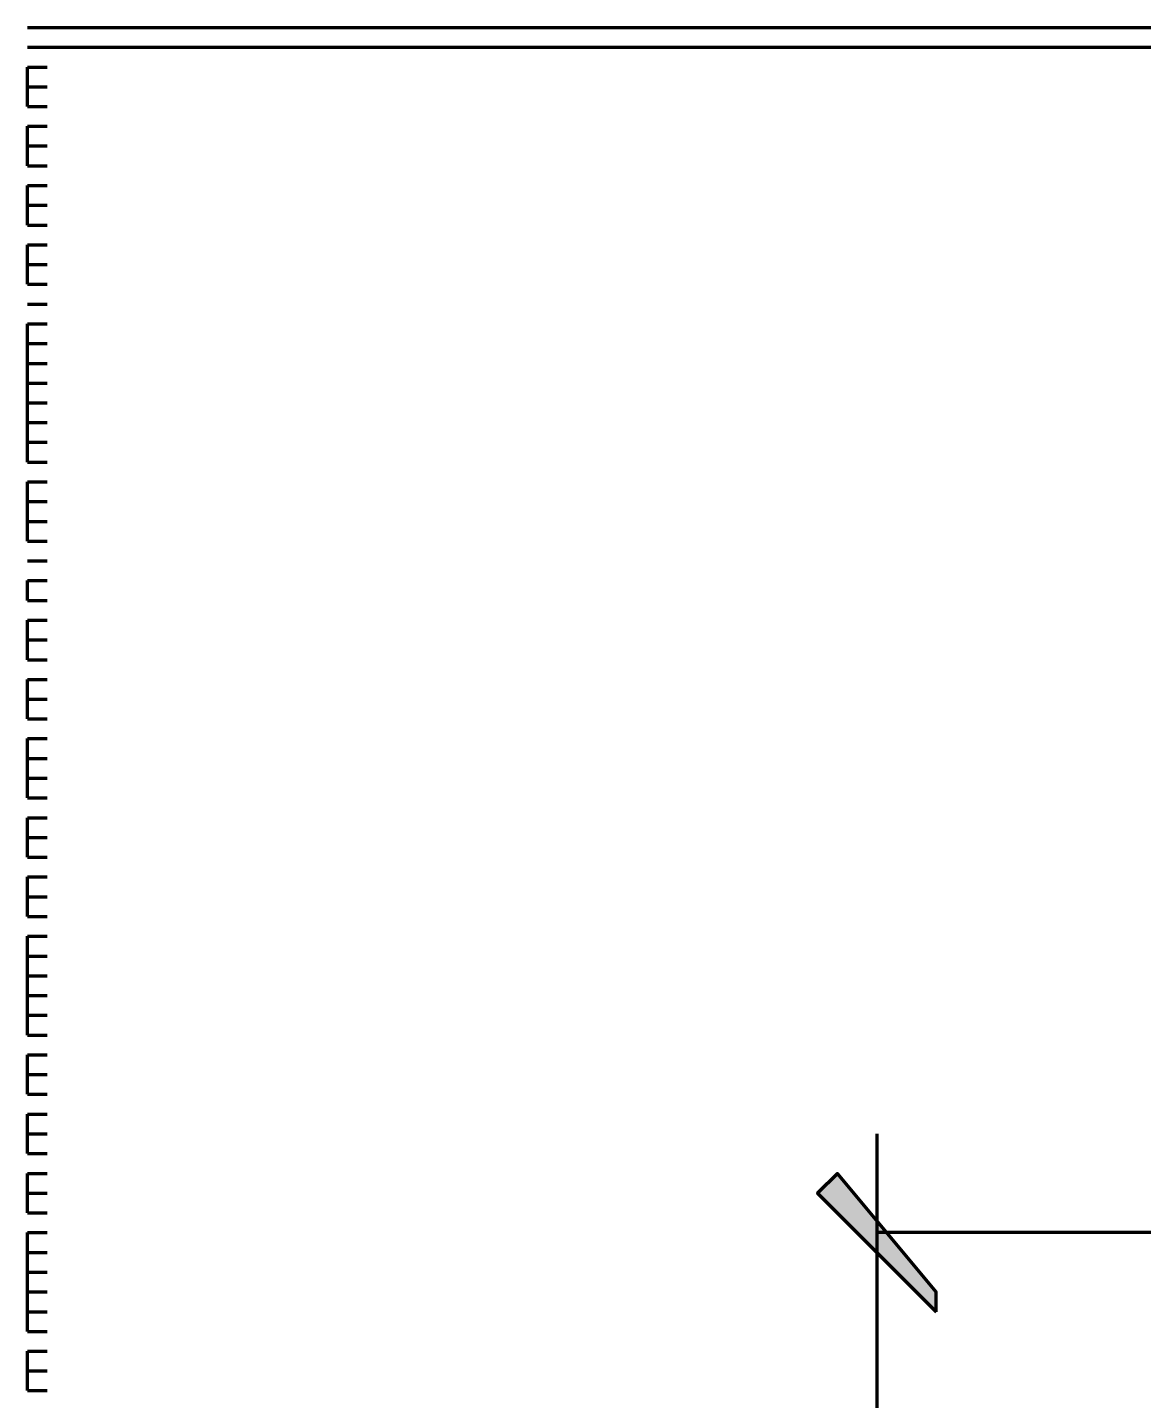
# Model space of a CAD drawing. Header units: inches. Extents: x 16 to 776, y 37 to 575.
# Drawn here: x 245.83 to 255.25, y 387.08 to 398.67 of the extents above; entities that cross this region are included whole.
import ezdxf

# ---------------------------------------------------------------- set-up
doc = ezdxf.new("R2010")
doc.units = ezdxf.units.IN
doc.header["$MEASUREMENT"] = 0
doc.layers.add('H', color=7, linetype='CONTINUOUS', lineweight=100)
doc.layers.add('P', color=250, linetype='CONTINUOUS', lineweight=100)

msp = doc.modelspace()

# ---------------------------------------------------------------- hatches: boundary and pattern name
at = {"layer": 'H', "linetype": 'Continuous'}
for points in [[(253.5, 388), (252.5, 388.833), (252.667, 389)], [(253.5, 387.833), (253.5, 388), (252.5, 388.833)]]:
    msp.add_hatch(color=0, dxfattribs=at).paths.add_polyline_path(points)

# ---------------------------------------------------------------- linework, layer by layer
at = {"layer": 'P', "color": 0, "linetype": 'Continuous'}
for points in [[(245.833, 398.667), (246, 398.667)], [(245.833, 398.667), (245.833, 398.667)], [(245.833, 398.667), (246, 398.667)], [(245.833, 398.667), (246, 398.667)], [(245.833, 398.667), (245.833, 398.667)], [(245.833, 398.667), (246, 398.667)], [(245.833, 398.667), (245.833, 398.667)], [(246, 398.667), (246.167, 398.667)], [(246, 398.667), (246.167, 398.667)], [(246.167, 398.667), (246.167, 398.667)], [(246.167, 398.667), (246.333, 398.667)], [(246.167, 398.667), (246.167, 398.667)], [(246.167, 398.667), (246.333, 398.667)], [(246.167, 398.667), (246.167, 398.667)], [(246.167, 398.667), (246.333, 398.667)], [(246.333, 398.667), (246.5, 398.667)], [(246.333, 398.667), (246.5, 398.667)], [(246.5, 398.667), (246.667, 398.667)], [(246.5, 398.667), (246.667, 398.667)], [(246.667, 398.667), (246.667, 398.667)], [(246.667, 398.667), (246.833, 398.667)], [(246.667, 398.667), (246.667, 398.667)], [(246.667, 398.667), (246.833, 398.667)], [(246.667, 398.667), (246.667, 398.667)], [(246.667, 398.667), (246.833, 398.667)], [(246.833, 398.667), (247, 398.667)], [(246.833, 398.667), (247, 398.667)], [(247, 398.667), (247, 398.667)], [(247, 398.667), (247.167, 398.667)], [(247, 398.667), (247, 398.667)], [(247, 398.667), (247.167, 398.667)], [(247, 398.667), (247.167, 398.667)], [(247.167, 398.667), (247.333, 398.667)], [(247.167, 398.667), (247.333, 398.667)], [(247.167, 398.667), (247.333, 398.667)], [(247.333, 398.667), (247.5, 398.667)], [(247.333, 398.667), (247.5, 398.667)], [(247.5, 398.667), (247.5, 398.667)], [(247.5, 398.667), (247.667, 398.667)], [(247.5, 398.667), (247.5, 398.667)], [(247.5, 398.667), (247.667, 398.667)], [(247.5, 398.667), (247.667, 398.667)], [(247.667, 398.667), (247.833, 398.667)], [(247.667, 398.667), (247.833, 398.667)], [(247.667, 398.667), (247.833, 398.667)], [(247.833, 398.667), (248, 398.667)], [(247.833, 398.667), (248, 398.667)], [(248, 398.667), (248, 398.667)], [(248, 398.667), (248.167, 398.667)], [(248, 398.667), (248, 398.667)], [(248, 398.667), (248.167, 398.667)], [(248.167, 398.667), (248.333, 398.667)], [(248.167, 398.667), (248.333, 398.667)], [(248.333, 398.667), (248.333, 398.667)], [(248.333, 398.667), (248.5, 398.667)], [(248.333, 398.667), (248.333, 398.667)], [(248.333, 398.667), (248.5, 398.667)], [(248.5, 398.667), (248.667, 398.667)], [(248.5, 398.667), (248.667, 398.667)], [(248.667, 398.667), (248.833, 398.667)], [(248.667, 398.667), (248.833, 398.667)], [(248.833, 398.667), (248.833, 398.667)], [(248.833, 398.667), (249, 398.667)], [(248.833, 398.667), (248.833, 398.667)], [(248.833, 398.667), (249, 398.667)], [(249, 398.667), (249.167, 398.667)], [(249, 398.667), (249.167, 398.667)], [(249.167, 398.667), (249.167, 398.667)], [(249.167, 398.667), (249.333, 398.667)], [(249.167, 398.667), (249.167, 398.667)], [(249.167, 398.667), (249.333, 398.667)], [(249.333, 398.667), (249.5, 398.667)], [(249.333, 398.667), (249.5, 398.667)], [(249.5, 398.667), (249.667, 398.667)], [(249.5, 398.667), (249.667, 398.667)], [(249.667, 398.667), (249.667, 398.667)], [(249.667, 398.667), (249.833, 398.667)], [(249.667, 398.667), (249.667, 398.667)], [(249.667, 398.667), (249.833, 398.667)], [(249.833, 398.667), (250, 398.667)], [(249.833, 398.667), (250, 398.667)], [(250, 398.667), (250, 398.667)], [(250, 398.667), (250.167, 398.667)], [(250, 398.667), (250, 398.667)], [(250, 398.667), (250.167, 398.667)], [(250.167, 398.667), (250.333, 398.667)], [(250.167, 398.667), (250.333, 398.667)], [(250.333, 398.667), (250.5, 398.667)], [(250.333, 398.667), (250.5, 398.667)], [(250.5, 398.667), (250.5, 398.667)], [(250.5, 398.667), (250.667, 398.667)], [(250.5, 398.667), (250.5, 398.667)], [(250.5, 398.667), (250.667, 398.667)], [(250.667, 398.667), (250.833, 398.667)], [(250.667, 398.667), (250.833, 398.667)], [(250.833, 398.667), (251, 398.667)], [(250.833, 398.667), (251, 398.667)], [(251, 398.667), (251, 398.667)], [(251, 398.667), (251.167, 398.667)], [(251, 398.667), (251, 398.667)], [(251, 398.667), (251.167, 398.667)], [(251.167, 398.667), (251.333, 398.667)], [(251.167, 398.667), (251.333, 398.667)], [(251.333, 398.667), (251.333, 398.667)], [(251.333, 398.667), (251.5, 398.667)], [(251.333, 398.667), (251.333, 398.667)], [(251.333, 398.667), (251.5, 398.667)], [(251.5, 398.667), (251.667, 398.667)], [(251.5, 398.667), (251.667, 398.667)], [(251.667, 398.667), (251.833, 398.667)], [(251.667, 398.667), (251.833, 398.667)], [(251.833, 398.667), (251.833, 398.667)], [(251.833, 398.667), (252, 398.667)], [(251.833, 398.667), (251.833, 398.667)], [(251.833, 398.667), (252, 398.667)], [(252, 398.667), (252.167, 398.667)], [(252, 398.667), (252.167, 398.667)], [(252.167, 398.667), (252.167, 398.667)], [(252.167, 398.667), (252.333, 398.667)], [(252.167, 398.667), (252.167, 398.667)], [(252.167, 398.667), (252.333, 398.667)], [(252.333, 398.667), (252.5, 398.667)], [(252.333, 398.667), (252.5, 398.667)], [(252.5, 398.667), (252.667, 398.667)], [(252.5, 398.667), (252.667, 398.667)], [(252.667, 398.667), (252.667, 398.667)], [(252.667, 398.667), (252.833, 398.667)], [(252.667, 398.667), (252.667, 398.667)], [(252.667, 398.667), (252.833, 398.667)], [(252.833, 398.667), (253, 398.667)], [(252.833, 398.667), (253, 398.667)], [(253, 398.667), (253, 398.667)], [(253, 398.667), (253.167, 398.667)], [(253, 398.667), (253, 398.667)], [(253, 398.667), (253.167, 398.667)], [(253.167, 398.667), (253.333, 398.667)], [(253.167, 398.667), (253.333, 398.667)], [(253.333, 398.667), (253.5, 398.667)], [(253.333, 398.667), (253.5, 398.667)], [(253.5, 398.667), (253.5, 398.667)], [(253.5, 398.667), (253.667, 398.667)], [(253.5, 398.667), (253.5, 398.667)], [(253.5, 398.667), (253.667, 398.667)], [(253.667, 398.667), (253.833, 398.667)], [(253.667, 398.667), (253.833, 398.667)], [(253.833, 398.667), (254, 398.667)], [(253.833, 398.667), (254, 398.667)], [(253.833, 398.667), (254, 398.667)], [(254, 398.667), (254, 398.667)], [(254, 398.667), (254, 398.667)], [(254, 398.667), (254.167, 398.667)], [(254, 398.667), (254, 398.667)], [(254, 398.667), (254.167, 398.667)], [(254.167, 398.667), (254.333, 398.667)], [(254.167, 398.667), (254.333, 398.667)], [(254.333, 398.667), (254.333, 398.667)], [(254.333, 398.667), (254.5, 398.667)], [(254.333, 398.667), (254.333, 398.667)], [(254.333, 398.667), (254.5, 398.667)], [(254.333, 398.667), (254.5, 398.667)], [(254.5, 398.667), (254.667, 398.667)], [(254.5, 398.667), (254.667, 398.667)], [(254.5, 398.667), (254.667, 398.667)], [(254.667, 398.667), (254.833, 398.667)], [(254.667, 398.667), (254.833, 398.667)], [(254.833, 398.667), (254.833, 398.667)], [(254.833, 398.667), (255, 398.667)], [(254.833, 398.667), (254.833, 398.667)], [(254.833, 398.667), (255, 398.667)], [(254.833, 398.667), (255, 398.667)], [(255, 398.667), (255.167, 398.667)], [(255, 398.667), (255.167, 398.667)], [(255, 398.667), (255.167, 398.667)], [(255.167, 398.667), (255.167, 398.667)], [(255.167, 398.667), (255.333, 398.667)], [(255.167, 398.667), (255.167, 398.667)], [(255.167, 398.667), (255.333, 398.667)], [(245.833, 398.5), (245.833, 398.5)], [(245.833, 398.5), (246, 398.5)], [(245.833, 398.5), (245.833, 398.5)], [(245.833, 398.5), (246, 398.5)], [(245.833, 398.5), (246, 398.5)], [(245.833, 398.5), (246, 398.5)], [(245.833, 398.5), (245.833, 398.5)], [(245.833, 398.5), (246, 398.5)], [(245.833, 398.5), (245.833, 398.5)], [(245.833, 398.5), (245.833, 398.5)], [(245.833, 398.5), (246, 398.5)], [(245.833, 398.5), (245.833, 398.5)], [(245.833, 398.5), (246, 398.5)], [(246, 398.5), (246.167, 398.5)], [(246, 398.5), (246.167, 398.5)], [(246.167, 398.5), (246.167, 398.5)], [(246.167, 398.5), (246.167, 398.5)], [(246.167, 398.5), (246.333, 398.5)], [(246.167, 398.5), (246.167, 398.5)], [(246.167, 398.5), (246.333, 398.5)], [(246.167, 398.5), (246.333, 398.5)], [(246.167, 398.5), (246.333, 398.5)], [(246.333, 398.5), (246.5, 398.5)], [(246.333, 398.5), (246.5, 398.5)], [(246.333, 398.5), (246.5, 398.5)], [(246.5, 398.5), (246.667, 398.5)], [(246.5, 398.5), (246.667, 398.5)], [(246.667, 398.5), (246.667, 398.5)], [(246.667, 398.5), (246.667, 398.5)], [(246.667, 398.5), (246.833, 398.5)], [(246.667, 398.5), (246.667, 398.5)], [(246.667, 398.5), (246.833, 398.5)], [(246.667, 398.5), (246.833, 398.5)], [(246.667, 398.5), (246.833, 398.5)], [(246.833, 398.5), (247, 398.5)], [(246.833, 398.5), (247, 398.5)], [(246.833, 398.5), (247, 398.5)], [(247, 398.5), (247, 398.5)], [(247, 398.5), (247, 398.5)], [(247, 398.5), (247.167, 398.5)], [(247, 398.5), (247.167, 398.5)], [(247, 398.5), (247.167, 398.5)], [(247.167, 398.5), (247.333, 398.5)], [(247.167, 398.5), (247.333, 398.5)], [(247.167, 398.5), (247.333, 398.5)], [(247.167, 398.5), (247.333, 398.5)], [(247.333, 398.5), (247.5, 398.5)], [(247.333, 398.5), (247.5, 398.5)], [(247.333, 398.5), (247.5, 398.5)], [(247.5, 398.5), (247.5, 398.5)], [(247.5, 398.5), (247.5, 398.5)], [(247.5, 398.5), (247.667, 398.5)], [(247.5, 398.5), (247.667, 398.5)], [(247.5, 398.5), (247.667, 398.5)], [(247.667, 398.5), (247.833, 398.5)], [(247.667, 398.5), (247.833, 398.5)], [(247.667, 398.5), (247.833, 398.5)], [(247.667, 398.5), (247.833, 398.5)], [(247.833, 398.5), (248, 398.5)], [(247.833, 398.5), (248, 398.5)], [(247.833, 398.5), (248, 398.5)], [(248, 398.5), (248, 398.5)], [(248, 398.5), (248, 398.5)], [(248, 398.5), (248.167, 398.5)], [(248, 398.5), (248, 398.5)], [(248, 398.5), (248.167, 398.5)], [(248, 398.5), (248.167, 398.5)], [(248.167, 398.5), (248.333, 398.5)], [(248.167, 398.5), (248.333, 398.5)], [(248.333, 398.5), (248.333, 398.5)], [(248.333, 398.5), (248.333, 398.5)], [(248.333, 398.5), (248.5, 398.5)], [(248.333, 398.5), (248.333, 398.5)], [(248.333, 398.5), (248.5, 398.5)], [(248.333, 398.5), (248.5, 398.5)], [(248.5, 398.5), (248.667, 398.5)], [(248.5, 398.5), (248.667, 398.5)], [(248.5, 398.5), (248.667, 398.5)], [(248.667, 398.5), (248.833, 398.5)], [(248.667, 398.5), (248.833, 398.5)], [(248.833, 398.5), (248.833, 398.5)], [(248.833, 398.5), (248.833, 398.5)], [(248.833, 398.5), (249, 398.5)], [(248.833, 398.5), (248.833, 398.5)], [(248.833, 398.5), (249, 398.5)], [(248.833, 398.5), (249, 398.5)], [(249, 398.5), (249.167, 398.5)], [(249, 398.5), (249.167, 398.5)], [(249, 398.5), (249.167, 398.5)], [(249.167, 398.5), (249.167, 398.5)], [(249.167, 398.5), (249.167, 398.5)], [(249.167, 398.5), (249.333, 398.5)], [(249.167, 398.5), (249.333, 398.5)], [(249.167, 398.5), (249.333, 398.5)], [(249.333, 398.5), (249.5, 398.5)], [(249.333, 398.5), (249.5, 398.5)], [(249.333, 398.5), (249.5, 398.5)], [(249.5, 398.5), (249.667, 398.5)], [(249.5, 398.5), (249.667, 398.5)], [(249.5, 398.5), (249.667, 398.5)], [(249.667, 398.5), (249.667, 398.5)], [(249.667, 398.5), (249.667, 398.5)], [(249.667, 398.5), (249.833, 398.5)], [(249.667, 398.5), (249.833, 398.5)], [(249.667, 398.5), (249.833, 398.5)], [(249.833, 398.5), (250, 398.5)], [(249.833, 398.5), (250, 398.5)], [(249.833, 398.5), (250, 398.5)], [(250, 398.5), (250, 398.5)], [(250, 398.5), (250, 398.5)], [(250, 398.5), (250.167, 398.5)], [(250, 398.5), (250, 398.5)], [(250, 398.5), (250.167, 398.5)], [(250, 398.5), (250.167, 398.5)], [(250.167, 398.5), (250.333, 398.5)], [(250.167, 398.5), (250.333, 398.5)], [(250.333, 398.5), (250.5, 398.5)], [(250.333, 398.5), (250.5, 398.5)], [(250.333, 398.5), (250.5, 398.5)], [(250.5, 398.5), (250.5, 398.5)], [(250.5, 398.5), (250.5, 398.5)], [(250.5, 398.5), (250.667, 398.5)], [(250.5, 398.5), (250.5, 398.5)], [(250.5, 398.5), (250.667, 398.5)], [(250.5, 398.5), (250.667, 398.5)], [(250.667, 398.5), (250.833, 398.5)], [(250.667, 398.5), (250.833, 398.5)], [(250.833, 398.5), (251, 398.5)], [(250.833, 398.5), (251, 398.5)], [(250.833, 398.5), (251, 398.5)], [(251, 398.5), (251, 398.5)], [(251, 398.5), (251, 398.5)], [(251, 398.5), (251.167, 398.5)], [(251, 398.5), (251, 398.5)], [(251, 398.5), (251.167, 398.5)], [(251, 398.5), (251.167, 398.5)], [(251.167, 398.5), (251.333, 398.5)], [(251.167, 398.5), (251.333, 398.5)], [(251.333, 398.5), (251.333, 398.5)], [(251.333, 398.5), (251.333, 398.5)], [(251.333, 398.5), (251.5, 398.5)], [(251.333, 398.5), (251.333, 398.5)], [(251.333, 398.5), (251.5, 398.5)], [(251.333, 398.5), (251.5, 398.5)], [(251.5, 398.5), (251.667, 398.5)], [(251.5, 398.5), (251.667, 398.5)], [(251.5, 398.5), (251.667, 398.5)], [(251.667, 398.5), (251.833, 398.5)], [(251.667, 398.5), (251.833, 398.5)], [(251.833, 398.5), (251.833, 398.5)], [(251.833, 398.5), (251.833, 398.5)], [(251.833, 398.5), (252, 398.5)], [(251.833, 398.5), (251.833, 398.5)], [(251.833, 398.5), (252, 398.5)], [(251.833, 398.5), (252, 398.5)], [(252, 398.5), (252.167, 398.5)], [(252, 398.5), (252.167, 398.5)], [(252, 398.5), (252.167, 398.5)], [(252.167, 398.5), (252.167, 398.5)], [(252.167, 398.5), (252.167, 398.5)], [(252.167, 398.5), (252.333, 398.5)], [(252.167, 398.5), (252.167, 398.5)], [(252.167, 398.5), (252.333, 398.5)], [(252.333, 398.5), (252.5, 398.5)], [(252.333, 398.5), (252.5, 398.5)], [(252.333, 398.5), (252.5, 398.5)], [(252.5, 398.5), (252.667, 398.5)], [(252.5, 398.5), (252.667, 398.5)], [(252.5, 398.5), (252.667, 398.5)], [(252.667, 398.5), (252.667, 398.5)], [(252.667, 398.5), (252.667, 398.5)], [(252.667, 398.5), (252.833, 398.5)], [(252.667, 398.5), (252.667, 398.5)], [(252.667, 398.5), (252.833, 398.5)], [(252.833, 398.5), (253, 398.5)], [(252.833, 398.5), (253, 398.5)], [(252.833, 398.5), (253, 398.5)], [(253, 398.5), (253, 398.5)], [(253, 398.5), (253, 398.5)], [(253, 398.5), (253.167, 398.5)], [(253, 398.5), (253, 398.5)], [(253, 398.5), (253.167, 398.5)], [(253, 398.5), (253.167, 398.5)], [(253.167, 398.5), (253.333, 398.5)], [(253.167, 398.5), (253.333, 398.5)], [(253.333, 398.5), (253.5, 398.5)], [(253.333, 398.5), (253.5, 398.5)], [(253.333, 398.5), (253.5, 398.5)], [(253.5, 398.5), (253.5, 398.5)], [(253.5, 398.5), (253.5, 398.5)], [(253.5, 398.5), (253.667, 398.5)], [(253.5, 398.5), (253.5, 398.5)], [(253.5, 398.5), (253.667, 398.5)], [(253.5, 398.5), (253.667, 398.5)], [(253.667, 398.5), (253.833, 398.5)], [(253.667, 398.5), (253.833, 398.5)], [(253.833, 398.5), (254, 398.5)], [(253.833, 398.5), (254, 398.5)], [(253.833, 398.5), (254, 398.5)], [(254, 398.5), (254, 398.5)], [(254, 398.5), (254, 398.5)], [(254, 398.5), (254, 398.5)], [(254, 398.5), (254.167, 398.5)], [(254, 398.5), (254, 398.5)], [(254, 398.5), (254.167, 398.5)], [(254, 398.5), (254.167, 398.5)], [(254.167, 398.5), (254.333, 398.5)], [(254.167, 398.5), (254.333, 398.5)], [(254.167, 398.5), (254.333, 398.5)], [(254.333, 398.5), (254.333, 398.5)], [(254.333, 398.5), (254.333, 398.5)], [(254.333, 398.5), (254.5, 398.5)], [(254.333, 398.5), (254.5, 398.5)], [(254.333, 398.5), (254.5, 398.5)], [(254.5, 398.5), (254.667, 398.5)], [(254.5, 398.5), (254.667, 398.5)], [(254.5, 398.5), (254.667, 398.5)], [(254.5, 398.5), (254.667, 398.5)], [(254.667, 398.5), (254.833, 398.5)], [(254.667, 398.5), (254.833, 398.5)], [(254.667, 398.5), (254.833, 398.5)], [(254.833, 398.5), (254.833, 398.5)], [(254.833, 398.5), (254.833, 398.5)], [(254.833, 398.5), (255, 398.5)], [(254.833, 398.5), (255, 398.5)], [(254.833, 398.5), (255, 398.5)], [(255, 398.5), (255.167, 398.5)], [(255, 398.5), (255.167, 398.5)], [(255, 398.5), (255.167, 398.5)], [(255, 398.5), (255.167, 398.5)], [(255.167, 398.5), (255.167, 398.5)], [(255.167, 398.5), (255.167, 398.5)], [(255.167, 398.5), (255.333, 398.5)], [(255.167, 398.5), (255.167, 398.5)], [(255.167, 398.5), (255.333, 398.5)], [(245.833, 398.333), (246, 398.333)], [(245.833, 398.333), (245.833, 398.333)], [(245.833, 398.167), (245.833, 398.333)], [(245.833, 398.333), (245.833, 398.333)], [(245.833, 398.333), (246, 398.333)], [(245.833, 398.333), (246, 398.333)], [(245.833, 398.333), (245.833, 398.333)], [(245.833, 398.333), (245.833, 398.333)], [(245.833, 398.333), (246, 398.333)], [(245.833, 398.333), (245.833, 398.333)], [(245.833, 398.333), (246, 398.333)], [(245.833, 398.167), (246, 398.167)], [(245.833, 398.167), (245.833, 398.167)], [(245.833, 398), (245.833, 398.167)], [(245.833, 398.167), (245.833, 398.167)], [(245.833, 398.167), (246, 398.167)], [(245.833, 398), (246, 398)], [(245.833, 398), (245.833, 398)], [(245.833, 398), (245.833, 398)], [(245.833, 398), (246, 398)], [(245.833, 398), (246, 398)], [(245.833, 398), (245.833, 398)], [(245.833, 398), (245.833, 398)], [(245.833, 398), (245.833, 398)], [(245.833, 398), (246, 398)], [(245.833, 397.833), (246, 397.833)], [(245.833, 397.833), (245.833, 397.833)], [(245.833, 397.667), (245.833, 397.833)], [(245.833, 397.833), (245.833, 397.833)], [(245.833, 397.833), (246, 397.833)], [(245.833, 397.667), (246, 397.667)], [(245.833, 397.667), (245.833, 397.667)], [(245.833, 397.5), (245.833, 397.667)], [(245.833, 397.667), (245.833, 397.667)], [(245.833, 397.667), (246, 397.667)], [(245.833, 397.5), (246, 397.5)], [(245.833, 397.5), (245.833, 397.5)], [(245.833, 397.5), (245.833, 397.5)], [(245.833, 397.5), (246, 397.5)], [(245.833, 397.5), (246, 397.5)], [(245.833, 397.5), (245.833, 397.5)], [(245.833, 397.5), (245.833, 397.5)], [(245.833, 397.5), (245.833, 397.5)], [(245.833, 397.5), (246, 397.5)], [(245.833, 397.333), (246, 397.333)], [(245.833, 397.333), (245.833, 397.333)], [(245.833, 397.167), (245.833, 397.333)], [(245.833, 397.333), (245.833, 397.333)], [(245.833, 397.333), (246, 397.333)], [(245.833, 397.167), (246, 397.167)], [(245.833, 397.167), (245.833, 397.167)], [(245.833, 397), (245.833, 397.167)], [(245.833, 397.167), (245.833, 397.167)], [(245.833, 397.167), (246, 397.167)], [(245.833, 397), (246, 397)], [(245.833, 397), (245.833, 397)], [(245.833, 397), (245.833, 397)], [(245.833, 397), (246, 397)], [(245.833, 397), (246, 397)], [(245.833, 397), (245.833, 397)], [(245.833, 397), (245.833, 397)], [(245.833, 397), (245.833, 397)], [(245.833, 397), (246, 397)], [(245.833, 396.833), (246, 396.833)], [(245.833, 396.833), (245.833, 396.833)], [(245.833, 396.667), (245.833, 396.833)], [(245.833, 396.833), (245.833, 396.833)], [(245.833, 396.833), (246, 396.833)], [(245.833, 396.667), (246, 396.667)], [(245.833, 396.667), (245.833, 396.667)], [(245.833, 396.5), (245.833, 396.667)], [(245.833, 396.667), (245.833, 396.667)], [(245.833, 396.667), (246, 396.667)], [(245.833, 396.667), (246, 396.667)], [(245.833, 396.667), (245.833, 396.667)], [(245.833, 396.667), (245.833, 396.667)], [(245.833, 396.667), (245.833, 396.667)], [(245.833, 396.667), (246, 396.667)], [(245.833, 396.5), (246, 396.5)], [(245.833, 396.5), (245.833, 396.5)], [(245.833, 396.5), (246, 396.5)], [(245.833, 396.5), (245.833, 396.5)], [(245.833, 396.5), (245.833, 396.5)], [(245.833, 396.5), (246, 396.5)], [(245.833, 396.333), (246, 396.333)], [(245.833, 396.333), (245.833, 396.333)], [(245.833, 396.333), (245.833, 396.333)], [(245.833, 396.333), (246, 396.333)], [(245.833, 396.333), (245.833, 396.333)], [(245.833, 396.333), (246, 396.333)], [(245.833, 396.167), (246, 396.167)], [(245.833, 396.167), (245.833, 396.167)], [(245.833, 396), (245.833, 396.167)], [(245.833, 396.167), (245.833, 396.167)], [(245.833, 396.167), (246, 396.167)], [(245.833, 396.167), (246, 396.167)], [(245.833, 396.167), (245.833, 396.167)], [(245.833, 396.167), (245.833, 396.167)], [(245.833, 396.167), (245.833, 396.167)], [(245.833, 396.167), (246, 396.167)], [(245.833, 396), (246, 396)], [(245.833, 396), (245.833, 396)], [(245.833, 395.833), (245.833, 396)], [(245.833, 396), (245.833, 396)], [(245.833, 396), (246, 396)], [(245.833, 395.833), (246, 395.833)], [(245.833, 395.833), (245.833, 395.833)], [(245.833, 395.667), (245.833, 395.833)], [(245.833, 395.833), (245.833, 395.833)], [(245.833, 395.833), (246, 395.833)], [(245.833, 395.833), (246, 395.833)], [(245.833, 395.833), (245.833, 395.833)], [(245.833, 395.833), (245.833, 395.833)], [(245.833, 395.833), (246, 395.833)], [(245.833, 395.667), (246, 395.667)], [(245.833, 395.667), (245.833, 395.667)], [(245.833, 395.5), (245.833, 395.667)], [(245.833, 395.667), (245.833, 395.667)], [(245.833, 395.667), (246, 395.667)], [(245.833, 395.5), (246, 395.5)], [(245.833, 395.5), (245.833, 395.5)], [(245.833, 395.333), (245.833, 395.5)], [(245.833, 395.5), (245.833, 395.5)], [(245.833, 395.5), (246, 395.5)], [(245.833, 395.333), (246, 395.333)], [(245.833, 395.333), (245.833, 395.333)], [(245.833, 395.167), (245.833, 395.333)], [(245.833, 395.333), (245.833, 395.333)], [(245.833, 395.333), (246, 395.333)], [(245.833, 395.333), (246, 395.333)], [(245.833, 395.333), (245.833, 395.333)], [(245.833, 395.333), (245.833, 395.333)], [(245.833, 395.333), (246, 395.333)], [(245.833, 395.167), (246, 395.167)], [(245.833, 395.167), (245.833, 395.167)], [(245.833, 395), (245.833, 395.167)], [(245.833, 395.167), (245.833, 395.167)], [(245.833, 395.167), (246, 395.167)], [(245.833, 395), (246, 395)], [(245.833, 395), (245.833, 395)], [(245.833, 395), (245.833, 395)], [(245.833, 395), (246, 395)], [(245.833, 395), (246, 395)], [(245.833, 395), (245.833, 395)], [(245.833, 395), (245.833, 395)], [(245.833, 395), (245.833, 395)], [(245.833, 395), (246, 395)], [(245.833, 394.833), (246, 394.833)], [(245.833, 394.833), (245.833, 394.833)], [(245.833, 394.667), (245.833, 394.833)], [(245.833, 394.833), (245.833, 394.833)], [(245.833, 394.833), (246, 394.833)], [(245.833, 394.667), (246, 394.667)], [(245.833, 394.667), (245.833, 394.667)], [(245.833, 394.5), (245.833, 394.667)], [(245.833, 394.667), (245.833, 394.667)], [(245.833, 394.667), (246, 394.667)], [(245.833, 394.5), (246, 394.5)], [(245.833, 394.5), (245.833, 394.5)], [(245.833, 394.333), (245.833, 394.5)], [(245.833, 394.5), (245.833, 394.5)], [(245.833, 394.5), (246, 394.5)], [(245.833, 394.5), (246, 394.5)], [(245.833, 394.5), (245.833, 394.5)], [(245.833, 394.5), (245.833, 394.5)], [(245.833, 394.5), (245.833, 394.5)], [(245.833, 394.5), (246, 394.5)], [(245.833, 394.333), (246, 394.333)], [(245.833, 394.333), (245.833, 394.333)], [(245.833, 394.333), (246, 394.333)], [(245.833, 394.333), (245.833, 394.333)], [(245.833, 394.333), (245.833, 394.333)], [(245.833, 394.333), (246, 394.333)], [(245.833, 394.167), (246, 394.167)], [(245.833, 394.167), (245.833, 394.167)], [(245.833, 394.167), (245.833, 394.167)], [(245.833, 394.167), (246, 394.167)], [(245.833, 394.167), (245.833, 394.167)], [(245.833, 394.167), (246, 394.167)], [(245.833, 394), (246, 394)], [(245.833, 394), (245.833, 394)], [(245.833, 393.833), (245.833, 394)], [(245.833, 394), (245.833, 394)], [(245.833, 394), (246, 394)], [(245.833, 394), (246, 394)], [(245.833, 394), (245.833, 394)], [(245.833, 394), (245.833, 394)], [(245.833, 394), (245.833, 394)], [(245.833, 394), (246, 394)], [(245.833, 393.833), (246, 393.833)], [(245.833, 393.833), (245.833, 393.833)], [(245.833, 393.833), (246, 393.833)], [(245.833, 393.833), (245.833, 393.833)], [(245.833, 393.833), (245.833, 393.833)], [(245.833, 393.833), (246, 393.833)], [(245.833, 393.667), (246, 393.667)], [(245.833, 393.667), (245.833, 393.667)], [(245.833, 393.5), (245.833, 393.667)], [(245.833, 393.667), (245.833, 393.667)], [(245.833, 393.667), (246, 393.667)], [(245.833, 393.667), (246, 393.667)], [(245.833, 393.667), (245.833, 393.667)], [(245.833, 393.667), (245.833, 393.667)], [(245.833, 393.667), (246, 393.667)], [(245.833, 393.667), (245.833, 393.667)], [(245.833, 393.667), (246, 393.667)], [(245.833, 393.5), (246, 393.5)], [(245.833, 393.5), (245.833, 393.5)], [(245.833, 393.333), (245.833, 393.5)], [(245.833, 393.5), (245.833, 393.5)], [(245.833, 393.5), (246, 393.5)], [(245.833, 393.333), (246, 393.333)], [(245.833, 393.333), (245.833, 393.333)], [(245.833, 393.333), (246, 393.333)], [(245.833, 393.333), (245.833, 393.333)], [(245.833, 393.333), (245.833, 393.333)], [(245.833, 393.333), (246, 393.333)], [(245.833, 393.167), (246, 393.167)], [(245.833, 393.167), (245.833, 393.167)], [(245.833, 393), (245.833, 393.167)], [(245.833, 393.167), (245.833, 393.167)], [(245.833, 393.167), (246, 393.167)], [(245.833, 393.167), (246, 393.167)], [(245.833, 393.167), (245.833, 393.167)], [(245.833, 393.167), (245.833, 393.167)], [(245.833, 393.167), (246, 393.167)], [(245.833, 393.167), (245.833, 393.167)], [(245.833, 393.167), (246, 393.167)], [(245.833, 393), (246, 393)], [(245.833, 393), (245.833, 393)], [(245.833, 392.833), (245.833, 393)], [(245.833, 393), (245.833, 393)], [(245.833, 393), (246, 393)], [(245.833, 392.833), (246, 392.833)], [(245.833, 392.833), (245.833, 392.833)], [(245.833, 392.833), (245.833, 392.833)], [(245.833, 392.833), (246, 392.833)], [(245.833, 392.833), (246, 392.833)], [(245.833, 392.833), (245.833, 392.833)], [(245.833, 392.833), (245.833, 392.833)], [(245.833, 392.833), (246, 392.833)], [(245.833, 392.833), (246, 392.833)], [(245.833, 392.833), (245.833, 392.833)], [(245.833, 392.833), (245.833, 392.833)], [(245.833, 392.833), (246, 392.833)], [(245.833, 392.667), (246, 392.667)], [(245.833, 392.667), (245.833, 392.667)], [(245.833, 392.5), (245.833, 392.667)], [(245.833, 392.667), (245.833, 392.667)], [(245.833, 392.667), (246, 392.667)], [(245.833, 392.5), (246, 392.5)], [(245.833, 392.5), (245.833, 392.5)], [(245.833, 392.333), (245.833, 392.5)], [(245.833, 392.5), (245.833, 392.5)], [(245.833, 392.5), (246, 392.5)], [(245.833, 392.333), (246, 392.333)], [(245.833, 392.333), (245.833, 392.333)], [(245.833, 392.167), (245.833, 392.333)], [(245.833, 392.333), (245.833, 392.333)], [(245.833, 392.333), (246, 392.333)], [(245.833, 392.333), (246, 392.333)], [(245.833, 392.333), (245.833, 392.333)], [(245.833, 392.333), (245.833, 392.333)], [(245.833, 392.333), (245.833, 392.333)], [(245.833, 392.333), (246, 392.333)], [(245.833, 392.167), (246, 392.167)], [(245.833, 392.167), (245.833, 392.167)], [(245.833, 392.167), (245.833, 392.167)], [(245.833, 392.167), (246, 392.167)], [(245.833, 392), (246, 392)], [(245.833, 392), (245.833, 392)], [(245.833, 391.833), (245.833, 392)], [(245.833, 392), (245.833, 392)], [(245.833, 392), (246, 392)], [(245.833, 392), (246, 392)], [(245.833, 392), (245.833, 392)], [(245.833, 392), (245.833, 392)], [(245.833, 392), (245.833, 392)], [(245.833, 392), (246, 392)], [(245.833, 391.833), (246, 391.833)], [(245.833, 391.833), (245.833, 391.833)], [(245.833, 391.667), (245.833, 391.833)], [(245.833, 391.833), (245.833, 391.833)], [(245.833, 391.833), (246, 391.833)], [(245.833, 391.667), (246, 391.667)], [(245.833, 391.667), (245.833, 391.667)], [(245.833, 391.667), (245.833, 391.667)], [(245.833, 391.667), (246, 391.667)], [(245.833, 391.5), (246, 391.5)], [(245.833, 391.5), (245.833, 391.5)], [(245.833, 391.333), (245.833, 391.5)], [(245.833, 391.5), (245.833, 391.5)], [(245.833, 391.5), (246, 391.5)], [(245.833, 391.5), (246, 391.5)], [(245.833, 391.5), (245.833, 391.5)], [(245.833, 391.5), (245.833, 391.5)], [(245.833, 391.5), (245.833, 391.5)], [(245.833, 391.5), (246, 391.5)], [(245.833, 391.333), (246, 391.333)], [(245.833, 391.333), (245.833, 391.333)], [(245.833, 391.167), (245.833, 391.333)], [(245.833, 391.333), (245.833, 391.333)], [(245.833, 391.333), (246, 391.333)], [(245.833, 391.167), (246, 391.167)], [(245.833, 391.167), (245.833, 391.167)], [(245.833, 391.167), (245.833, 391.167)], [(245.833, 391.167), (246, 391.167)], [(245.833, 391), (246, 391)], [(245.833, 391), (245.833, 391)], [(245.833, 390.833), (245.833, 391)], [(245.833, 391), (245.833, 391)], [(245.833, 391), (246, 391)], [(245.833, 391), (246, 391)], [(245.833, 391), (245.833, 391)], [(245.833, 391), (245.833, 391)], [(245.833, 391), (245.833, 391)], [(245.833, 391), (246, 391)], [(245.833, 390.833), (246, 390.833)], [(245.833, 390.833), (245.833, 390.833)], [(245.833, 390.667), (245.833, 390.833)], [(245.833, 390.833), (245.833, 390.833)], [(245.833, 390.833), (246, 390.833)], [(245.833, 390.667), (246, 390.667)], [(245.833, 390.667), (245.833, 390.667)], [(245.833, 390.5), (245.833, 390.667)], [(245.833, 390.667), (245.833, 390.667)], [(245.833, 390.667), (246, 390.667)], [(245.833, 390.667), (246, 390.667)], [(245.833, 390.667), (245.833, 390.667)], [(245.833, 390.667), (245.833, 390.667)], [(245.833, 390.667), (246, 390.667)], [(245.833, 390.5), (246, 390.5)], [(245.833, 390.5), (245.833, 390.5)], [(245.833, 390.333), (245.833, 390.5)], [(245.833, 390.5), (245.833, 390.5)], [(245.833, 390.5), (246, 390.5)], [(245.833, 390.333), (246, 390.333)], [(245.833, 390.333), (245.833, 390.333)], [(245.833, 390.167), (245.833, 390.333)], [(245.833, 390.333), (245.833, 390.333)], [(245.833, 390.333), (246, 390.333)], [(245.833, 390.167), (246, 390.167)], [(245.833, 390.167), (245.833, 390.167)], [(245.833, 390.167), (245.833, 390.167)], [(245.833, 390.167), (246, 390.167)], [(245.833, 390.167), (246, 390.167)], [(245.833, 390.167), (245.833, 390.167)], [(245.833, 390.167), (245.833, 390.167)], [(245.833, 390.167), (245.833, 390.167)], [(245.833, 390.167), (246, 390.167)], [(245.833, 390), (246, 390)], [(245.833, 390), (245.833, 390)], [(245.833, 389.833), (245.833, 390)], [(245.833, 390), (245.833, 390)], [(245.833, 390), (246, 390)], [(245.833, 389.833), (246, 389.833)], [(245.833, 389.833), (245.833, 389.833)], [(245.833, 389.667), (245.833, 389.833)], [(245.833, 389.833), (245.833, 389.833)], [(245.833, 389.833), (246, 389.833)], [(245.833, 389.833), (246, 389.833)], [(245.833, 389.833), (245.833, 389.833)], [(245.833, 389.833), (245.833, 389.833)], [(245.833, 389.833), (245.833, 389.833)], [(245.833, 389.833), (246, 389.833)], [(245.833, 389.667), (246, 389.667)], [(245.833, 389.667), (245.833, 389.667)], [(245.833, 389.667), (245.833, 389.667)], [(245.833, 389.667), (246, 389.667)], [(245.833, 389.5), (246, 389.5)], [(245.833, 389.5), (245.833, 389.5)], [(245.833, 389.333), (245.833, 389.5)], [(245.833, 389.5), (245.833, 389.5)], [(245.833, 389.5), (246, 389.5)], [(245.833, 389.333), (246, 389.333)], [(245.833, 389.333), (245.833, 389.333)], [(245.833, 389.167), (245.833, 389.333)], [(245.833, 389.333), (245.833, 389.333)], [(245.833, 389.333), (246, 389.333)], [(245.833, 389.333), (246, 389.333)], [(245.833, 389.333), (245.833, 389.333)], [(245.833, 389.333), (245.833, 389.333)], [(245.833, 389.333), (245.833, 389.333)], [(245.833, 389.333), (246, 389.333)], [(253, 389.333), (253, 352)], [(245.833, 389.167), (246, 389.167)], [(245.833, 389.167), (245.833, 389.167)], [(245.833, 389.167), (245.833, 389.167)], [(245.833, 389.167), (246, 389.167)], [(245.833, 389), (246, 389)], [(245.833, 389), (245.833, 389)], [(245.833, 388.833), (245.833, 389)], [(245.833, 389), (245.833, 389)], [(245.833, 389), (246, 389)], [(245.833, 389), (246, 389)], [(245.833, 389), (245.833, 389)], [(245.833, 389), (245.833, 389)], [(245.833, 389), (245.833, 389)], [(245.833, 389), (246, 389)], [(253.5, 387.833), (253.5, 388), (252.667, 389), (252.5, 388.833), (253.5, 387.833)], [(245.833, 388.833), (246, 388.833)], [(245.833, 388.833), (245.833, 388.833)], [(245.833, 388.667), (245.833, 388.833)], [(245.833, 388.833), (245.833, 388.833)], [(245.833, 388.833), (246, 388.833)], [(245.833, 388.667), (246, 388.667)], [(245.833, 388.667), (245.833, 388.667)], [(245.833, 388.667), (246, 388.667)], [(245.833, 388.667), (245.833, 388.667)], [(245.833, 388.667), (245.833, 388.667)], [(245.833, 388.667), (246, 388.667)], [(245.833, 388.5), (246, 388.5)], [(245.833, 388.5), (245.833, 388.5)], [(245.833, 388.333), (245.833, 388.5)], [(245.833, 388.5), (245.833, 388.5)], [(245.833, 388.5), (246, 388.5)], [(245.833, 388.5), (246, 388.5)], [(245.833, 388.5), (245.833, 388.5)], [(245.833, 388.5), (245.833, 388.5)], [(245.833, 388.5), (246, 388.5)], [(245.833, 388.5), (245.833, 388.5)], [(245.833, 388.5), (246, 388.5)], [(257.667, 388.5), (253, 388.5)], [(245.833, 388.333), (246, 388.333)], [(245.833, 388.333), (245.833, 388.333)], [(245.833, 388.167), (245.833, 388.333)], [(245.833, 388.333), (245.833, 388.333)], [(245.833, 388.333), (246, 388.333)], [(245.833, 388.167), (246, 388.167)], [(245.833, 388.167), (245.833, 388.167)], [(245.833, 388), (245.833, 388.167)], [(245.833, 388.167), (245.833, 388.167)], [(245.833, 388.167), (246, 388.167)], [(245.833, 388), (246, 388)], [(245.833, 388), (245.833, 388)], [(245.833, 387.833), (245.833, 388)], [(245.833, 388), (245.833, 388)], [(245.833, 388), (246, 388)], [(245.833, 388), (246, 388)], [(245.833, 388), (245.833, 388)], [(245.833, 388), (245.833, 388)], [(245.833, 388), (246, 388)], [(245.833, 387.833), (246, 387.833)], [(245.833, 387.833), (245.833, 387.833)], [(245.833, 387.667), (245.833, 387.833)], [(245.833, 387.833), (245.833, 387.833)], [(245.833, 387.833), (246, 387.833)], [(245.833, 387.667), (246, 387.667)], [(245.833, 387.667), (245.833, 387.667)], [(245.833, 387.667), (245.833, 387.667)], [(245.833, 387.667), (246, 387.667)], [(245.833, 387.667), (246, 387.667)], [(245.833, 387.667), (245.833, 387.667)], [(245.833, 387.667), (245.833, 387.667)], [(245.833, 387.667), (245.833, 387.667)], [(245.833, 387.667), (246, 387.667)], [(245.833, 387.5), (246, 387.5)], [(245.833, 387.5), (245.833, 387.5)], [(245.833, 387.333), (245.833, 387.5)], [(245.833, 387.5), (245.833, 387.5)], [(245.833, 387.5), (246, 387.5)], [(245.833, 387.333), (246, 387.333)], [(245.833, 387.333), (245.833, 387.333)], [(245.833, 387.167), (245.833, 387.333)], [(245.833, 387.333), (245.833, 387.333)], [(245.833, 387.333), (246, 387.333)], [(245.833, 387.167), (246, 387.167)], [(245.833, 387.167), (245.833, 387.167)], [(245.833, 387.167), (245.833, 387.167)], [(245.833, 387.167), (246, 387.167)], [(245.833, 387.167), (246, 387.167)], [(245.833, 387.167), (245.833, 387.167)], [(245.833, 387.167), (245.833, 387.167)], [(245.833, 387.167), (245.833, 387.167)], [(245.833, 387.167), (246, 387.167)]]:
    msp.add_lwpolyline(points, dxfattribs=at)

doc.saveas('drawing.dxf')
